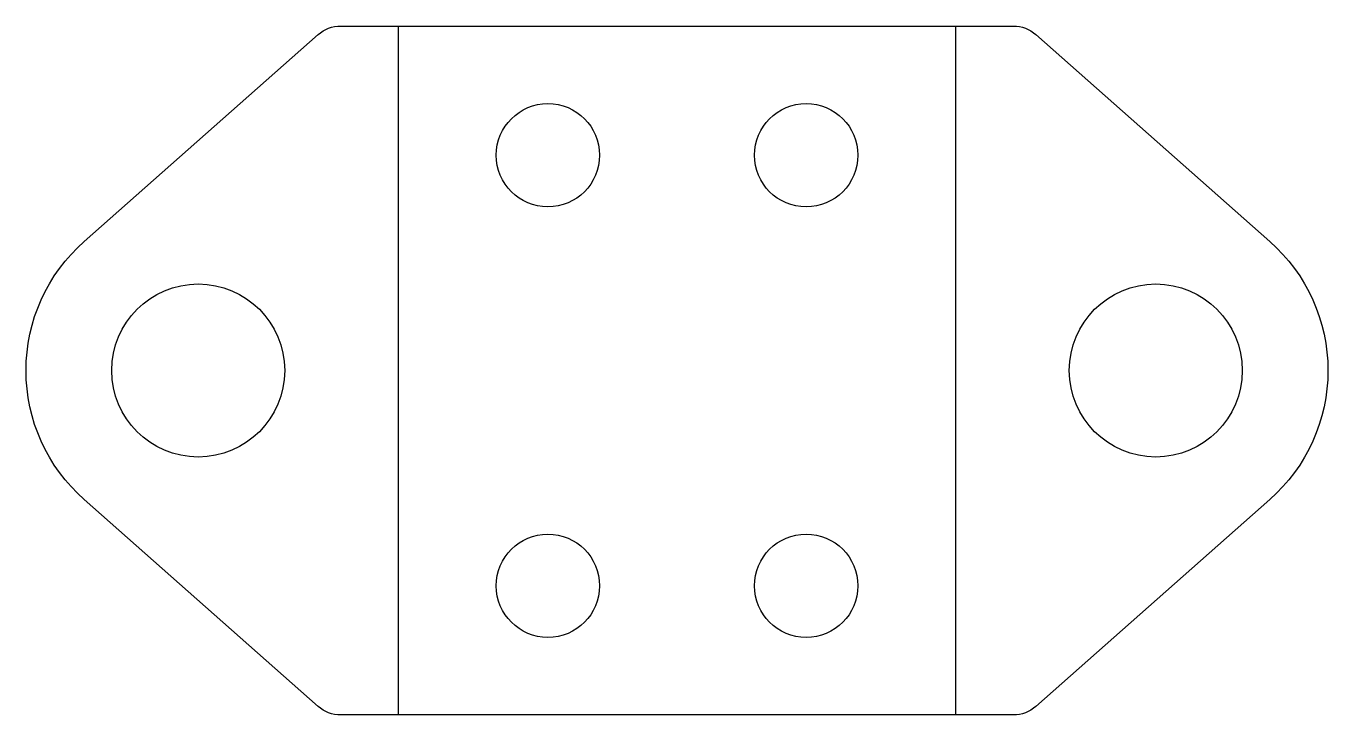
# Model space of a CAD drawing. Extents: x -131 to 20, y -40 to 40.
import ezdxf

# ---------------------------------------------------------------- set-up
doc = ezdxf.new("R2010")
doc.units = 0

msp = doc.modelspace()

# ---------------------------------------------------------------- linework, layer by layer
at = {"layer": '1'}
msp.add_lwpolyline([(13.25, 14.98, -0.450693), (13.25, -14.98), (-13.92, -39, -0.182986), (-16.56, -40), (-94.66, -40, -0.182986), (-97.31, -39), (-124.48, -14.98, -0.450693), (-124.48, 14.98), (-97.31, 39, -0.182986), (-94.66, 40), (-16.56, 40, -0.182986), (-13.92, 39)], format="xyb", close=True, dxfattribs=at)
for centre, radius in [((-70.61, 25), 6), ((-40.61, 25), 6), ((-111.23, 0), 10.05), ((0, 0), 10.05), ((-70.61, -25), 6), ((-40.61, -25), 6)]:
    msp.add_circle(centre, radius, dxfattribs=at)
at = {"layer": '2'}
for p, q in [((-87.97, -40), (-87.97, 40)), ((-23.26, 40), (-23.26, -40))]:
    msp.add_line(p, q, dxfattribs=at)

doc.saveas('drawing.dxf')
